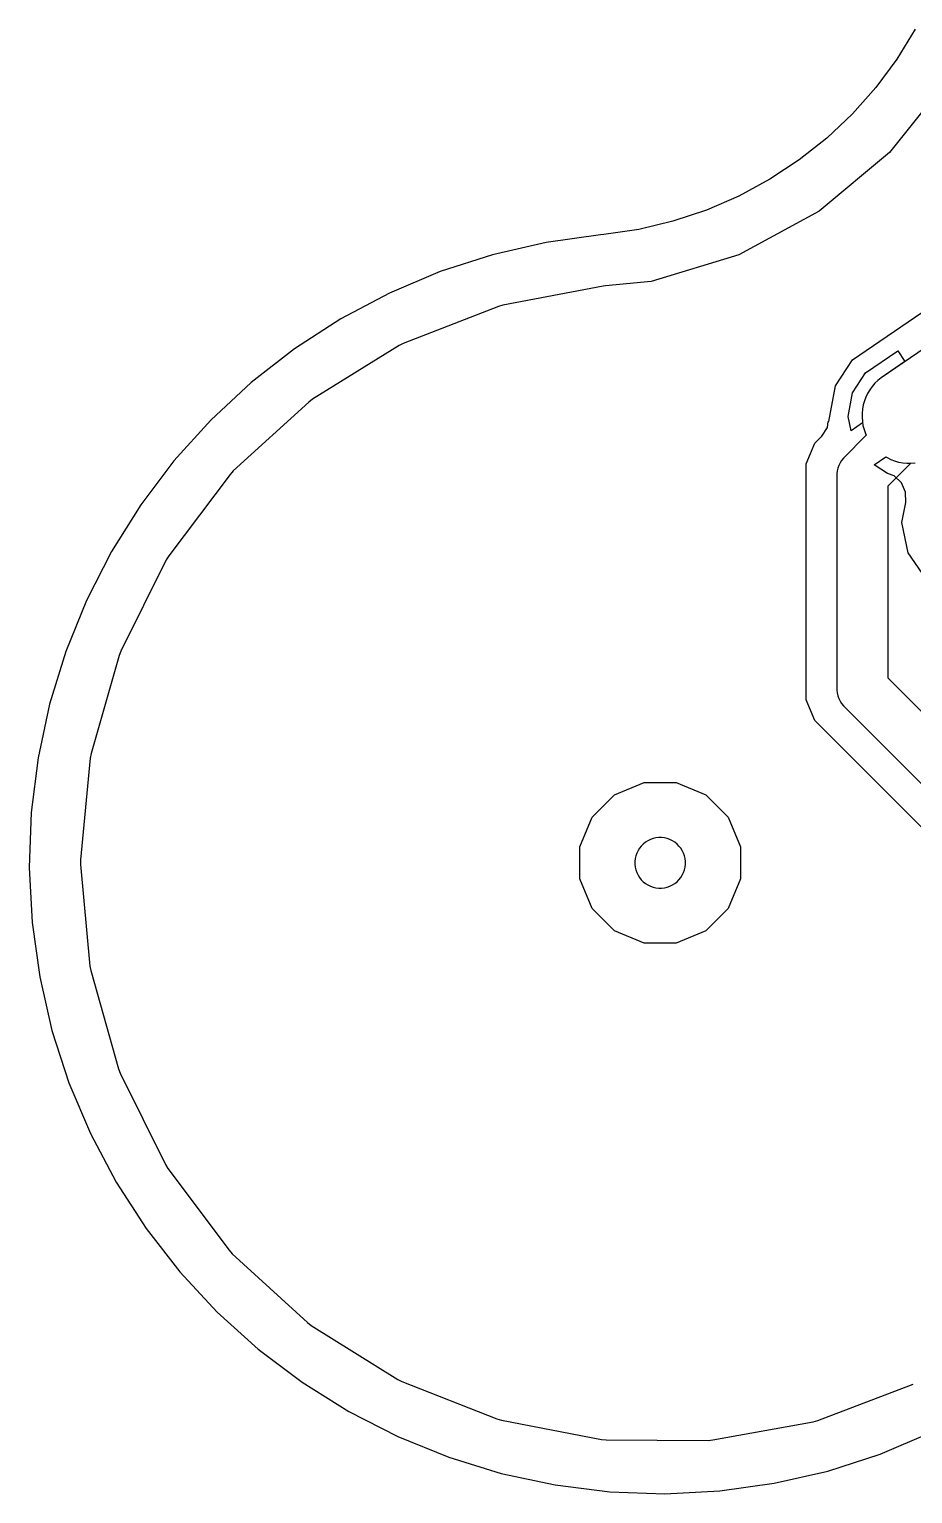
# Model space of a CAD drawing. Header units: millimetres. Extents: x 0 to 84, y 0 to 54.2.
# Drawn here: x 0 to 17.5, y 0.04 to 29.05 of the extents above; entities that cross this region are included whole.
import ezdxf

# ---------------------------------------------------------------- set-up
doc = ezdxf.new("R2010")
doc.units = ezdxf.units.MM

msp = doc.modelspace()

# ---------------------------------------------------------------- linework, layer by layer
at = {"layer": '16_copper'}
for points in [[(18.177, 28.027), (17.045, 26.609), (15.652, 25.445), (14.056, 24.581), (12.319, 24.053), (11.416, 23.968), (11.37, 23.961), (9.384, 23.586), (9.294, 23.56), (7.411, 22.827), (7.327, 22.786), (5.61, 21.72), (5.536, 21.663), (4.043, 20.301), (3.98, 20.232), (2.763, 18.619), (2.714, 18.54), (1.812, 16.731), (1.779, 16.644), (1.224, 14.701), (1.207, 14.609), (1.018, 12.597), (1.018, 12.503), (1.201, 10.491), (1.218, 10.399), (1.768, 8.454), (1.801, 8.367), (2.697, 6.556), (2.747, 6.476), (3.96, 4.86), (4.022, 4.791), (5.511, 3.425), (5.586, 3.368), (7.3, 2.298), (7.383, 2.256), (9.265, 1.518), (9.354, 1.492), (11.339, 1.112), (11.432, 1.103), (13.453, 1.092), (13.546, 1.101), (15.534, 1.461), (15.624, 1.486), (17.513, 2.205)], [(21.704, 9.213), (15.563, 15.354), (15.392, 15.765), (15.392, 20.438), (15.563, 20.849), (15.706, 20.992), (15.817, 21.161), (15.828, 21.281), (15.841, 21.278), (15.975, 21.983), (16.312, 22.499), (18.374, 23.905)], [(18.497, 23.251), (16.876, 22.146), (16.813, 22.094), (16.754, 22.037), (16.701, 21.974), (16.653, 21.908), (16.611, 21.837), (16.575, 21.763), (16.546, 21.686), (16.524, 21.607), (16.509, 21.527), (16.501, 21.445), (16.5, 21.363), (16.506, 21.281), (16.519, 21.2), (16.539, 21.121), (16.566, 21.043), (16.583, 21.007), (16.131, 20.555), (16.095, 20.51), (16.065, 20.462), (16.04, 20.411), (16.021, 20.357), (16.008, 20.301), (16.002, 20.245), (16.002, 15.958), (16.008, 15.902), (16.021, 15.846), (16.04, 15.792), (16.065, 15.741), (16.095, 15.692), (16.131, 15.648), (21.998, 9.781)], [(22.547, 10.668), (17.018, 16.197), (17.018, 20.006), (17.465, 20.452), (17.469, 20.452), (17.551, 20.458)]]:
    msp.add_lwpolyline(points, dxfattribs=at)
msp.add_lwpolyline([(12.183, 10.943), (11.598, 11.185), (11.15, 11.633), (10.908, 12.218), (10.908, 12.852), (11.15, 13.437), (11.598, 13.885), (12.183, 14.127), (12.817, 14.127), (13.402, 13.885), (13.85, 13.437), (14.092, 12.852), (14.092, 12.218), (13.85, 11.633), (13.402, 11.185), (12.817, 10.943)], close=True, dxfattribs=at)
at = {"layer": '1_copper'}
for points in [[(18.177, 28.027), (17.045, 26.609), (15.652, 25.445), (14.056, 24.581), (12.319, 24.053), (11.416, 23.968), (11.37, 23.961), (9.384, 23.586), (9.294, 23.56), (7.411, 22.827), (7.327, 22.786), (5.61, 21.72), (5.536, 21.663), (4.043, 20.301), (3.98, 20.232), (2.763, 18.619), (2.714, 18.54), (1.812, 16.731), (1.779, 16.644), (1.224, 14.701), (1.207, 14.609), (1.018, 12.597), (1.018, 12.503), (1.201, 10.491), (1.218, 10.399), (1.768, 8.454), (1.801, 8.367), (2.697, 6.556), (2.747, 6.476), (3.96, 4.86), (4.022, 4.791), (5.511, 3.425), (5.586, 3.368), (7.3, 2.298), (7.383, 2.256), (9.265, 1.518), (9.354, 1.492), (11.339, 1.112), (11.432, 1.103), (13.453, 1.092), (13.546, 1.101), (15.534, 1.461), (15.624, 1.486), (17.513, 2.205)], [(17.765, 18.167), (17.417, 18.676), (17.291, 19.279), (17.366, 19.675), (17.363, 19.877), (17.282, 20.062), (17.135, 20.2), (17.003, 20.252), (16.74, 20.424), (16.969, 20.579), (16.995, 20.564), (17.069, 20.528), (17.146, 20.499), (17.225, 20.477), (17.306, 20.461), (17.387, 20.453), (17.469, 20.452), (17.551, 20.458)]]:
    msp.add_lwpolyline(points, dxfattribs=at)
for points in [[(16.223, 21.381), (16.311, 21.848), (16.571, 22.245), (17.208, 22.679), (17.351, 22.47), (16.876, 22.146), (16.813, 22.094), (16.754, 22.037), (16.701, 21.974), (16.653, 21.908), (16.611, 21.837), (16.575, 21.763), (16.546, 21.686), (16.524, 21.607), (16.509, 21.527), (16.501, 21.445), (16.5, 21.363), (16.506, 21.281), (16.511, 21.251), (16.282, 21.095)], [(12.183, 10.943), (11.598, 11.185), (11.15, 11.633), (10.908, 12.218), (10.908, 12.852), (11.15, 13.437), (11.598, 13.885), (12.183, 14.127), (12.817, 14.127), (13.402, 13.885), (13.85, 13.437), (14.092, 12.852), (14.092, 12.218), (13.85, 11.633), (13.402, 11.185), (12.817, 10.943)]]:
    msp.add_lwpolyline(points, close=True, dxfattribs=at)
at = {"layer": 'holes'}
msp.add_lwpolyline([(13, 12.507), (13, 12.563), (12.994, 12.619), (12.981, 12.673), (12.963, 12.726), (12.938, 12.777), (12.908, 12.825), (12.873, 12.868), (12.834, 12.908), (12.79, 12.943), (12.742, 12.973), (12.692, 12.997), (12.639, 13.016), (12.584, 13.029), (12.528, 13.035), (12.472, 13.035), (12.416, 13.029), (12.361, 13.016), (12.308, 12.997), (12.258, 12.973), (12.21, 12.943), (12.166, 12.908), (12.127, 12.868), (12.092, 12.825), (12.062, 12.777), (12.037, 12.726), (12.019, 12.673), (12.006, 12.619), (12, 12.563), (12, 12.507), (12.006, 12.451), (12.019, 12.396), (12.037, 12.343), (12.062, 12.293), (12.092, 12.245), (12.127, 12.201), (12.166, 12.161), (12.21, 12.126), (12.258, 12.097), (12.308, 12.072), (12.361, 12.054), (12.416, 12.041), (12.472, 12.035), (12.528, 12.035), (12.584, 12.041), (12.639, 12.054), (12.692, 12.072), (12.742, 12.097), (12.79, 12.126), (12.834, 12.161), (12.873, 12.201), (12.908, 12.245), (12.938, 12.293), (12.963, 12.343), (12.981, 12.396), (12.994, 12.451), (13, 12.507)], close=True, dxfattribs=at)
at = {"layer": 'outline'}
msp.add_lwpolyline([(17.554, 29.051), (17.188, 28.456), (16.772, 27.896), (16.308, 27.374), (15.801, 26.895), (15.254, 26.462), (14.671, 26.078), (14.057, 25.746), (13.417, 25.469), (12.754, 25.249), (12.075, 25.087), (11.385, 24.985), (11.32, 24.979), (11.32, 24.979), (10.24, 24.829), (9.177, 24.585), (8.139, 24.25), (7.135, 23.825), (6.171, 23.314), (5.256, 22.722), (4.396, 22.052), (3.597, 21.309), (2.866, 20.5), (2.209, 19.63), (1.629, 18.706), (1.133, 17.735), (0.723, 16.724), (0.403, 15.682), (0.174, 14.616), (0.04, 13.534), (0, 12.444), (0.056, 11.355), (0.206, 10.275), (0.45, 9.212), (0.785, 8.174), (1.21, 7.17), (1.72, 6.206), (2.313, 5.291), (2.983, 4.43), (3.726, 3.632), (4.535, 2.901), (5.405, 2.243), (6.329, 1.664), (7.3, 1.168), (8.31, 0.758), (9.353, 0.438), (10.419, 0.209), (11.501, 0.075), (12.591, 0.035), (13.68, 0.091), (14.76, 0.241), (15.823, 0.485), (16.861, 0.82), (17.865, 1.245)], dxfattribs=at)

doc.saveas('drawing.dxf')
